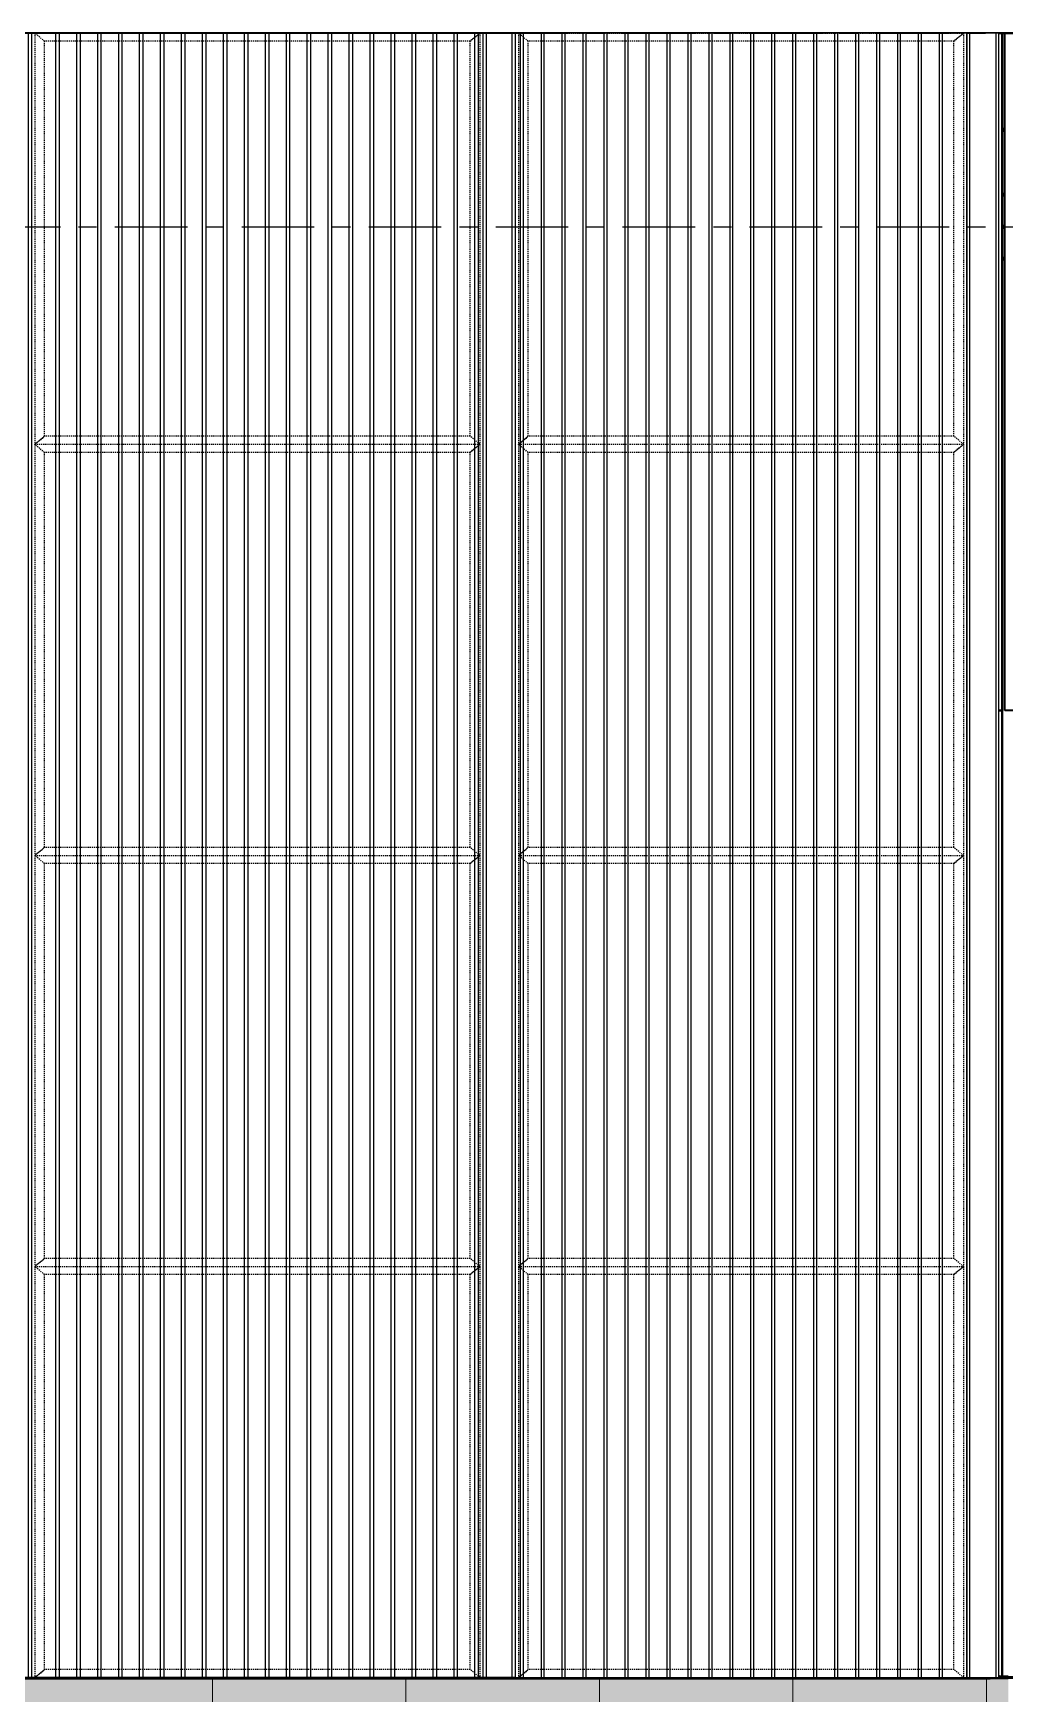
# Model space of a CAD drawing. Header units: millimetres. Extents: x -25371 to 2282244, y -90657 to 147824.
# Drawn here: x 1834155 to 1837168, y -1023 to 4127 of the extents above; entities that cross this region are included whole.
import ezdxf
from ezdxf.xclip import XClip

# ---------------------------------------------------------------- set-up
doc = ezdxf.new("R2010")
doc.units = ezdxf.units.MM
doc.header["$XCLIPFRAME"] = 0
doc.set_wipeout_variables(frame=1)
for name, pattern in [('CENTER', [50.8, 31.75, -6.35, 6.35, -6.35]), ('DPA_Hidden 100', [6, 4, -2]), ('TA_GL_000.90000', [2.475, 0.9, -0.225, 0.225, -0.225, 0.9]), ('TA_HL_001.00000', [6.5, 3.55, -2.95])]:
    doc.linetypes.add(name, pattern=pattern)
for name, color, linetype in [('000 - 0_SYM_DWG_GRIDLINE_MAIN_COLOR_251', 7, 'Continuous'), ('000 - GRID', 7, 'CENTER'), ('010 - ASPG_EXTR_MAIN_COLOR_2', 7, 'Continuous'), ('010 - ASPG_EXTR_WIPEOUT_', 7, 'Continuous'), ('010 - ASPG_FRAMING_MAIN_COLOR_1', 7, 'Continuous'), ('010 - ASPG_FRAMING_SUB_COLOR_2', 7, 'Continuous')]:
    doc.layers.add(name, color=color, linetype=linetype)
for name, color, linetype, lineweight in [('A-DETL', 7, 'Continuous', 70), ('A-FLOR-E', 7, 'Continuous', 35), ('A-GENM', 7, 'Continuous', 35), ('A-GLAZ-CURT', 7, 'Continuous', 35), ('A-GLAZ-CWMG', 7, 'Continuous', 35), ('A-WALL-PATT', 7, 'Continuous', 50), ('I-WALL-E', 7, 'Continuous', 50), ('S-COLS-E', 7, 'Continuous', 100), ('WALL-E', 7, 'Continuous', 50)]:
    doc.layers.add(name, color=color, linetype=linetype, lineweight=lineweight)
doc.styles.add('TA', font='', dxfattribs={"height": 4.5})
doc.styles.get('TA').set_extended_font_data('Cordia New')

# ---------------------------------------------------------------- blocks, each defined once
blk = doc.blocks.new('DPA_CP_Entrance Louver Grill Vertical Z - Louver Grill Vertical Z-5525090-VS01 - ELEVATION 3')
at = {"layer": 'A-GLAZ-CURT', "color": 7}
for p, q in [((-765.7, 106500), (-815.7, 106500)), ((-815.7, 106500), (-765.7, 106500)), ((-815.7, 106500), (-815.7, 103645)), ((-815.7, 106500), (-815.7, 103645)), ((-765.7, 106500), (-815.7, 106500)), ((-815.7, 106500), (-767.7, 106500)), ((-815.7, 103645), (-815.7, 106500)), ((-815.7, 103645), (-815.7, 106500)), ((-815.7, 106450), (-815.7, 106500)), ((-815.7, 106500), (-815.7, 106450)), ((-815.7, 106500), (616.8, 106500)), ((-815.7, 106500), (616.8, 106500)), ((-767.7, 106500), (-765.7, 106500)), ((-767.7, 103645), (-767.7, 106500)), ((-767.7, 103645), (-767.7, 106500)), ((-765.7, 103645), (-765.7, 106500)), ((-765.7, 106500), (-765.7, 103645)), ((616.8, 106500), (566.8, 106500)), ((566.8, 106500), (616.8, 106500)), ((566.8, 106500), (568.8, 106500)), ((616.8, 106500), (566.8, 106500)), ((566.8, 103645), (566.8, 106500)), ((566.8, 106500), (566.8, 103645)), ((568.8, 106500), (616.8, 106500)), ((568.8, 106500), (568.8, 103645)), ((568.8, 106500), (568.8, 103645)), ((616.8, 103645), (616.8, 106500)), ((616.8, 106500), (616.8, 103645)), ((616.8, 106500), (616.8, 103645)), ((616.8, 106500), (616.8, 103645)), ((616.8, 106450), (616.8, 106500)), ((616.8, 106500), (616.8, 106450)), ((-765.7, 103705), (-765.7, 106450)), ((-765.7, 106450), (-765.7, 103705)), ((566.8, 106450), (-765.7, 106450)), ((-765.7, 106450), (566.8, 106450)), ((-765.7, 106450), (566.8, 106450)), ((566.8, 106450), (-765.7, 106450)), ((-765.7, 103705), (-765.7, 106450)), ((-765.7, 106450), (-765.7, 103705)), ((566.8, 106450), (566.8, 103705)), ((566.8, 106450), (566.8, 103705)), ((566.8, 106450), (566.8, 103705)), ((566.8, 106450), (566.8, 103705)), ((-815.7, 103645), (-815.7, 103705)), ((-815.7, 103705), (-815.7, 103645)), ((-765.7, 103705), (566.8, 103705)), ((-765.7, 103705), (566.8, 103705)), ((-765.7, 103705), (566.8, 103705)), ((566.8, 103705), (-765.7, 103705)), ((616.8, 103645), (616.8, 103705)), ((616.8, 103705), (616.8, 103645)), ((-765.7, 103645), (-815.7, 103645)), ((-815.7, 103645), (-765.7, 103645)), ((-767.7, 103645), (-815.7, 103645)), ((-815.7, 103645), (-765.7, 103645)), ((616.8, 103645), (-815.7, 103645)), ((-815.7, 103645), (616.8, 103645)), ((-765.7, 103645), (-767.7, 103645)), ((616.8, 103645), (566.8, 103645)), ((566.8, 103645), (616.8, 103645)), ((566.8, 103645), (616.8, 103645)), ((568.8, 103645), (566.8, 103645)), ((616.8, 103645), (568.8, 103645))]:
    blk.add_line(p, q, dxfattribs=at)
blk = doc.blocks.new('Rectangular Mullion - 45 x 100mm-4573257-VS01 - ELEVATION 3')
at = {"layer": 'A-GLAZ-CWMG', "color": 7}
for p, q in [((-815.7, 103600), (-815.7, 103645)), ((-815.7, 103645), (-815.7, 103600)), ((-815.7, 103645), (616.8, 103645)), ((-815.7, 103645), (616.8, 103645)), ((616.8, 103600), (616.8, 103645)), ((616.8, 103645), (616.8, 103600)), ((616.8, 103600), (-815.7, 103600)), ((-815.7, 103600), (616.8, 103600))]:
    blk.add_line(p, q, dxfattribs=at)
blk = doc.blocks.new('Rectangular Mullion - 45 x 100mm-5525157-VS01 - ELEVATION 3')
at = {"layer": 'A-GLAZ-CWMG', "color": 7}
for p, q in [((661.8, 106600), (616.8, 106600)), ((616.8, 106600), (661.8, 106600)), ((616.8, 103600), (616.8, 106600)), ((616.8, 103600), (616.8, 106600)), ((661.8, 106600), (661.8, 103600)), ((661.8, 103600), (661.8, 106600)), ((661.8, 103600), (616.8, 103600)), ((616.8, 103600), (661.8, 103600))]:
    blk.add_line(p, q, dxfattribs=at)
blk = doc.blocks.new('DPA_CP_Entrance Louver Grill Vertical Z - Louver Grill Vertical Z-5514034-VS01 - ELEVATION 3')
at = {"layer": 'A-GLAZ-CURT', "color": 7}
for p, q in [((-2265.7, 106500), (-2315.7, 106500)), ((-2315.7, 106500), (-2265.7, 106500)), ((-2315.7, 106500), (-2315.7, 103645)), ((-2315.7, 106500), (-2315.7, 103645)), ((-2265.7, 106500), (-2315.7, 106500)), ((-2315.7, 106500), (-2267.7, 106500)), ((-2315.7, 103645), (-2315.7, 106500)), ((-2315.7, 103645), (-2315.7, 106500)), ((-2315.7, 106450), (-2315.7, 106500)), ((-2315.7, 106500), (-2315.7, 106450)), ((-2315.7, 106500), (-860.7, 106500)), ((-2315.7, 106500), (-860.7, 106500)), ((-2267.7, 106500), (-2265.7, 106500)), ((-2267.7, 103645), (-2267.7, 106500)), ((-2267.7, 103645), (-2267.7, 106500)), ((-2265.7, 103645), (-2265.7, 106500)), ((-2265.7, 106500), (-2265.7, 103645)), ((-860.7, 106500), (-910.7, 106500)), ((-910.7, 106500), (-860.7, 106500)), ((-910.7, 106500), (-908.7, 106500)), ((-860.7, 106500), (-910.7, 106500)), ((-910.7, 103645), (-910.7, 106500)), ((-910.7, 106500), (-910.7, 103645)), ((-908.7, 106500), (-860.7, 106500)), ((-908.7, 106500), (-908.7, 103645)), ((-908.7, 106500), (-908.7, 103645)), ((-860.7, 103645), (-860.7, 106500)), ((-860.7, 106500), (-860.7, 103645)), ((-860.7, 106500), (-860.7, 103645)), ((-860.7, 106500), (-860.7, 103645)), ((-860.7, 106450), (-860.7, 106500)), ((-860.7, 106500), (-860.7, 106450)), ((-2265.7, 103705), (-2265.7, 106450)), ((-2265.7, 106450), (-2265.7, 103705)), ((-910.7, 106450), (-2265.7, 106450)), ((-2265.7, 106450), (-910.7, 106450)), ((-2265.7, 106450), (-910.7, 106450)), ((-910.7, 106450), (-2265.7, 106450)), ((-2265.7, 103705), (-2265.7, 106450)), ((-2265.7, 106450), (-2265.7, 103705)), ((-910.7, 106450), (-910.7, 103705)), ((-910.7, 106450), (-910.7, 103705)), ((-910.7, 106450), (-910.7, 103705)), ((-910.7, 106450), (-910.7, 103705)), ((-2315.7, 103645), (-2315.7, 103705)), ((-2315.7, 103705), (-2315.7, 103645)), ((-2265.7, 103705), (-910.7, 103705)), ((-2265.7, 103705), (-910.7, 103705)), ((-2265.7, 103705), (-910.7, 103705)), ((-910.7, 103705), (-2265.7, 103705)), ((-860.7, 103645), (-860.7, 103705)), ((-860.7, 103705), (-860.7, 103645)), ((-2265.7, 103645), (-2315.7, 103645)), ((-2315.7, 103645), (-2265.7, 103645)), ((-2267.7, 103645), (-2315.7, 103645)), ((-2315.7, 103645), (-2265.7, 103645)), ((-860.7, 103645), (-2315.7, 103645)), ((-2315.7, 103645), (-860.7, 103645)), ((-2265.7, 103645), (-2267.7, 103645)), ((-860.7, 103645), (-910.7, 103645)), ((-910.7, 103645), (-860.7, 103645)), ((-910.7, 103645), (-860.7, 103645)), ((-908.7, 103645), (-910.7, 103645)), ((-860.7, 103645), (-908.7, 103645))]:
    blk.add_line(p, q, dxfattribs=at)
blk = doc.blocks.new('Rectangular Mullion - Mullion_Top_C-Channel-4573258-VS01 - ELEVATION 3')
at = {"layer": 'A-GLAZ-CWMG', "color": 7}
for p, q in [((-815.7, 106500), (-815.7, 106600)), ((-815.7, 106600), (-815.7, 106590)), ((616.8, 106600), (-815.7, 106600)), ((616.8, 106600), (-815.7, 106600)), ((-815.7, 106590), (-815.7, 106510)), ((616.8, 106590), (616.8, 106600)), ((616.8, 106600), (616.8, 106500)), ((616.8, 106510), (616.8, 106590)), ((-815.7, 106510), (-815.7, 106500)), ((616.8, 106500), (616.8, 106510)), ((-815.7, 106500), (616.8, 106500)), ((616.8, 106500), (-815.7, 106500))]:
    blk.add_line(p, q, dxfattribs=at)
blk = doc.blocks.new('Rectangular Mullion - 45 x 100mm-4573260-VS01 - ELEVATION 3')
at = {"layer": 'A-GLAZ-CWMG', "color": 7}
for p, q in [((-2315.7, 103600), (-2315.7, 103645)), ((-2315.7, 103645), (-2315.7, 103600)), ((-2315.7, 103645), (-860.7, 103645)), ((-2315.7, 103645), (-860.7, 103645)), ((-860.7, 103600), (-860.7, 103645)), ((-860.7, 103645), (-860.7, 103600)), ((-860.7, 103600), (-2315.7, 103600)), ((-2315.7, 103600), (-860.7, 103600))]:
    blk.add_line(p, q, dxfattribs=at)
blk = doc.blocks.new('Rectangular Mullion - 45 x 100mm-5524821-VS01 - ELEVATION 3')
at = {"layer": 'A-GLAZ-CWMG', "color": 7}
for p, q in [((-860.7, 106600), (-815.7, 106600)), ((-815.7, 106600), (-860.7, 106600)), ((-860.7, 103600), (-860.7, 106600)), ((-860.7, 106600), (-860.7, 103600)), ((-815.7, 106600), (-815.7, 103600)), ((-815.7, 106600), (-815.7, 103600)), ((-860.7, 103600), (-815.7, 103600)), ((-815.7, 103600), (-860.7, 103600))]:
    blk.add_line(p, q, dxfattribs=at)
blk = doc.blocks.new('Rectangular Mullion - Mullion_Top_C-Channel-4573259-VS01 - ELEVATION 3')
at = {"layer": 'A-GLAZ-CWMG', "color": 7}
for p, q in [((-2315.7, 106500), (-2315.7, 106600)), ((-2315.7, 106600), (-2315.7, 106590)), ((-860.7, 106600), (-2315.7, 106600)), ((-860.7, 106600), (-2315.7, 106600)), ((-2315.7, 106590), (-2315.7, 106510)), ((-860.7, 106590), (-860.7, 106600)), ((-860.7, 106600), (-860.7, 106500)), ((-860.7, 106510), (-860.7, 106590)), ((-2315.7, 106510), (-2315.7, 106500)), ((-860.7, 106500), (-860.7, 106510)), ((-2315.7, 106500), (-860.7, 106500)), ((-860.7, 106500), (-2315.7, 106500))]:
    blk.add_line(p, q, dxfattribs=at)
blk = doc.blocks.new('GM_Louver Grill Vertical Z1 - Z Profile-5514099-VS01 - ELEVATION 3')
at = {"layer": 'A-GENM', "color": 7, "lineweight": 9}
blk.add_line((-640.3, 103645), (-640.3, 106500), dxfattribs=at)
blk = doc.blocks.new('System Panel - DPA-AR_Facade_Solid Panel 150mm-5545826-VS01 - ELEVATION 3')
at = {"layer": 'A-GLAZ-CURT', "color": 7}
for p, q in [((-1869, 108700), (-737, 108700)), ((-1770.6, 108700), (-1869, 108700)), ((-638.6, 108700), (-1770.6, 108700)), ((-638.6, 108700), (-737, 108700))]:
    blk.add_line(p, q, dxfattribs=at)
blk = doc.blocks.new('System Panel - DPA-AR_Facade_Solid Panel 150mm-5545827-VS01 - ELEVATION 3')
at = {"layer": 'A-GLAZ-CURT', "color": 7}
for p, q in [((-2886.2, 108700), (-1869, 108700)), ((-2787.8, 108700), (-2886.2, 108700)), ((-1770.6, 108700), (-2787.8, 108700)), ((-1770.6, 108700), (-1869, 108700))]:
    blk.add_line(p, q, dxfattribs=at)
blk = doc.blocks.new('System Panel - DPA-AR_Facade_Solid Panel 150mm-5545763-VS01 - ELEVATION 3')
at = {"layer": 'A-GLAZ-CURT', "color": 7}
for p, q in [((3115, 108700), (2130.9, 108700)), ((2130.9, 108700), (2244.1, 108700)), ((2244.1, 108700), (3228.2, 108700)), ((3115, 108700), (3228.2, 108700))]:
    blk.add_line(p, q, dxfattribs=at)
blk = doc.blocks.new('System Panel - DPA-AR_Facade_Solid Panel 150mm-5545764-VS01 - ELEVATION 3')
at = {"layer": 'A-GLAZ-CURT', "color": 7}
for p, q in [((-1805.4, 108700), (-2789.5, 108700)), ((-2789.5, 108700), (-2676.3, 108700)), ((-2676.3, 108700), (-1692.2, 108700)), ((-1805.4, 108700), (-1692.2, 108700))]:
    blk.add_line(p, q, dxfattribs=at)
blk = doc.blocks.new('System Panel - DPA-AR_Facade_Solid Panel 150mm-5545649-VS01 - ELEVATION 3')
at = {"layer": 'A-GLAZ-CURT', "color": 7}
for p, q in [((669.7, 106600), (669.7, 108700)), ((669.7, 108700), (964.1, 108700)), ((768.1, 108700), (669.7, 108700)), ((1062.5, 108700), (768.1, 108700)), ((768.1, 108700), (768.1, 106600)), ((1062.5, 108700), (964.1, 108700)), ((1062.5, 106600), (1062.5, 108700)), ((964.1, 106600), (669.7, 106600)), ((768.1, 106600), (669.7, 106600)), ((768.1, 106600), (1062.5, 106600)), ((964.1, 106600), (1062.5, 106600))]:
    blk.add_line(p, q, dxfattribs=at)
blk = doc.blocks.new('DPA_CP_Entrance Louver Grill Vertical Z - Louver Grill Vertical Z-5598453-VS01 - ELEVATION 3')
at = {"layer": 'A-GLAZ-CURT', "color": 7}
for p, q in [((-765.7, 108600), (-815.7, 108600)), ((-815.7, 108600), (-765.7, 108600)), ((-815.7, 108600), (-815.7, 106645)), ((-815.7, 108600), (-815.7, 106645)), ((-765.7, 108600), (-815.7, 108600)), ((-815.7, 108600), (-767.7, 108600)), ((-815.7, 106645), (-815.7, 108600)), ((-815.7, 106645), (-815.7, 108600)), ((-815.7, 108550), (-815.7, 108600)), ((-815.7, 108600), (-815.7, 108550)), ((-815.7, 108600), (616.8, 108600)), ((-815.7, 108600), (616.8, 108600)), ((-767.7, 108600), (-765.7, 108600)), ((-767.7, 106645), (-767.7, 108600)), ((-767.7, 106645), (-767.7, 108600)), ((-765.7, 106645), (-765.7, 108600)), ((-765.7, 108600), (-765.7, 106645)), ((616.8, 108600), (566.8, 108600)), ((566.8, 108600), (616.8, 108600)), ((566.8, 108600), (568.8, 108600)), ((616.8, 108600), (566.8, 108600)), ((566.8, 106645), (566.8, 108600)), ((566.8, 108600), (566.8, 106645)), ((568.8, 108600), (616.8, 108600)), ((568.8, 108600), (568.8, 106645)), ((568.8, 108600), (568.8, 106645)), ((616.8, 106645), (616.8, 108600)), ((616.8, 108600), (616.8, 106645)), ((616.8, 108600), (616.8, 106645)), ((616.8, 108600), (616.8, 106645)), ((616.8, 108550), (616.8, 108600)), ((616.8, 108600), (616.8, 108550)), ((-765.7, 106705), (-765.7, 108550)), ((-765.7, 108550), (-765.7, 106705)), ((566.8, 108550), (-765.7, 108550)), ((-765.7, 108550), (566.8, 108550)), ((-765.7, 108550), (566.8, 108550)), ((566.8, 108550), (-765.7, 108550)), ((-765.7, 106705), (-765.7, 108550)), ((-765.7, 108550), (-765.7, 106705)), ((566.8, 108550), (566.8, 106705)), ((566.8, 108550), (566.8, 106705)), ((566.8, 108550), (566.8, 106705)), ((566.8, 108550), (566.8, 106705)), ((-815.7, 106645), (-815.7, 106705)), ((-815.7, 106705), (-815.7, 106645)), ((-765.7, 106705), (566.8, 106705)), ((-765.7, 106705), (566.8, 106705)), ((-765.7, 106705), (566.8, 106705)), ((566.8, 106705), (-765.7, 106705)), ((616.8, 106645), (616.8, 106705)), ((616.8, 106705), (616.8, 106645)), ((-765.7, 106645), (-815.7, 106645)), ((-815.7, 106645), (-765.7, 106645)), ((-767.7, 106645), (-815.7, 106645)), ((-815.7, 106645), (-765.7, 106645)), ((616.8, 106645), (-815.7, 106645)), ((-815.7, 106645), (616.8, 106645)), ((-765.7, 106645), (-767.7, 106645)), ((616.8, 106645), (566.8, 106645)), ((566.8, 106645), (616.8, 106645)), ((566.8, 106645), (616.8, 106645)), ((568.8, 106645), (566.8, 106645)), ((616.8, 106645), (568.8, 106645))]:
    blk.add_line(p, q, dxfattribs=at)
blk = doc.blocks.new('Rectangular Mullion - 45 x 100mm-5598521-VS01 - ELEVATION 3')
at = {"layer": 'A-GLAZ-CWMG', "color": 7}
for p, q in [((661.8, 108700), (616.8, 108700)), ((616.8, 108700), (661.8, 108700)), ((616.8, 106600), (616.8, 108700)), ((616.8, 106600), (616.8, 108700)), ((661.8, 108700), (661.8, 106600)), ((661.8, 106600), (661.8, 108700)), ((661.8, 106600), (616.8, 106600)), ((616.8, 106600), (661.8, 106600))]:
    blk.add_line(p, q, dxfattribs=at)
blk = doc.blocks.new('DPA_CP_Entrance Louver Grill Vertical Z - Louver Grill Vertical Z-5598522-VS01 - ELEVATION 3')
at = {"layer": 'A-GLAZ-CURT', "color": 7}
for p, q in [((-2265.7, 108600), (-2315.7, 108600)), ((-2315.7, 108600), (-2265.7, 108600)), ((-2315.7, 108600), (-2315.7, 106645)), ((-2315.7, 108600), (-2315.7, 106645)), ((-2265.7, 108600), (-2315.7, 108600)), ((-2315.7, 108600), (-2267.7, 108600)), ((-2315.7, 106645), (-2315.7, 108600)), ((-2315.7, 106645), (-2315.7, 108600)), ((-2315.7, 108550), (-2315.7, 108600)), ((-2315.7, 108600), (-2315.7, 108550)), ((-2315.7, 108600), (-860.7, 108600)), ((-2315.7, 108600), (-860.7, 108600)), ((-2267.7, 108600), (-2265.7, 108600)), ((-2267.7, 106645), (-2267.7, 108600)), ((-2267.7, 106645), (-2267.7, 108600)), ((-2265.7, 106645), (-2265.7, 108600)), ((-2265.7, 108600), (-2265.7, 106645)), ((-860.7, 108600), (-910.7, 108600)), ((-910.7, 108600), (-860.7, 108600)), ((-910.7, 108600), (-908.7, 108600)), ((-860.7, 108600), (-910.7, 108600)), ((-910.7, 106645), (-910.7, 108600)), ((-910.7, 108600), (-910.7, 106645)), ((-908.7, 108600), (-860.7, 108600)), ((-908.7, 108600), (-908.7, 106645)), ((-908.7, 108600), (-908.7, 106645)), ((-860.7, 106645), (-860.7, 108600)), ((-860.7, 108600), (-860.7, 106645)), ((-860.7, 108600), (-860.7, 106645)), ((-860.7, 108600), (-860.7, 106645)), ((-860.7, 108550), (-860.7, 108600)), ((-860.7, 108600), (-860.7, 108550)), ((-2265.7, 106705), (-2265.7, 108550)), ((-2265.7, 108550), (-2265.7, 106705)), ((-910.7, 108550), (-2265.7, 108550)), ((-2265.7, 108550), (-910.7, 108550)), ((-2265.7, 108550), (-910.7, 108550)), ((-910.7, 108550), (-2265.7, 108550)), ((-2265.7, 106705), (-2265.7, 108550)), ((-2265.7, 108550), (-2265.7, 106705)), ((-910.7, 108550), (-910.7, 106705)), ((-910.7, 108550), (-910.7, 106705)), ((-910.7, 108550), (-910.7, 106705)), ((-910.7, 108550), (-910.7, 106705)), ((-2315.7, 106645), (-2315.7, 106705)), ((-2315.7, 106705), (-2315.7, 106645)), ((-2265.7, 106705), (-910.7, 106705)), ((-2265.7, 106705), (-910.7, 106705)), ((-2265.7, 106705), (-910.7, 106705)), ((-910.7, 106705), (-2265.7, 106705)), ((-860.7, 106645), (-860.7, 106705)), ((-860.7, 106705), (-860.7, 106645)), ((-2265.7, 106645), (-2315.7, 106645)), ((-2315.7, 106645), (-2265.7, 106645)), ((-2267.7, 106645), (-2315.7, 106645)), ((-2315.7, 106645), (-2265.7, 106645)), ((-860.7, 106645), (-2315.7, 106645)), ((-2315.7, 106645), (-860.7, 106645)), ((-2265.7, 106645), (-2267.7, 106645)), ((-860.7, 106645), (-910.7, 106645)), ((-910.7, 106645), (-860.7, 106645)), ((-910.7, 106645), (-860.7, 106645)), ((-908.7, 106645), (-910.7, 106645)), ((-860.7, 106645), (-908.7, 106645))]:
    blk.add_line(p, q, dxfattribs=at)
blk = doc.blocks.new('Rectangular Mullion - 45 x 100mm-5598452-VS01 - ELEVATION 3')
at = {"layer": 'A-GLAZ-CWMG', "color": 7}
for p, q in [((-860.7, 108700), (-815.7, 108700)), ((-815.7, 108700), (-860.7, 108700)), ((-860.7, 106600), (-860.7, 108700)), ((-860.7, 108700), (-860.7, 106600)), ((-815.7, 108700), (-815.7, 106600)), ((-815.7, 108700), (-815.7, 106600)), ((-860.7, 106600), (-815.7, 106600)), ((-815.7, 106600), (-860.7, 106600))]:
    blk.add_line(p, q, dxfattribs=at)
blk = doc.blocks.new('GM_Louver Grill Vertical Z1 - Z Profile-5598519-VS01 - ELEVATION 3')
at = {"layer": 'A-GENM', "color": 7, "lineweight": 9}
blk.add_line((-640.3, 106645), (-640.3, 108600), dxfattribs=at)
blk = doc.blocks.new('Rectangular Mullion - Mullion_Top_C-Channel-5599267-VS01 - ELEVATION 3')
at = {"layer": 'A-GLAZ-CWMG', "color": 7}
for p, q in [((-2555.5, 108700), (-1622.3, 108700)), ((-2480, 108700), (-1546.8, 108700)), ((-1546.8, 108700), (-1622.3, 108700))]:
    blk.add_line(p, q, dxfattribs=at)
blk = doc.blocks.new('System Panel - DPA-AR_Facade_Solid Panel 150mm-V46-VS01 - ELEVATION 3')
at = {"layer": 'A-GLAZ-CURT', "color": 7}
for p, q in [((-638.6, 108700), (-1622.7, 108700)), ((-1509.5, 108700), (-1622.7, 108700)), ((-1509.5, 108700), (-525.4, 108700)), ((-525.4, 108700), (-638.6, 108700))]:
    blk.add_line(p, q, dxfattribs=at)
blk = doc.blocks.new('C-1-VS01-AR-2562-01 -B_20260615-142721_ELEVATION_3_EX')
at = {"layer": 'A-WALL-PATT', "lineweight": 9}
h = blk.add_hatch(dxfattribs=at)
h.set_pattern_fill('FP_3', style=0, pattern_type=2)
h.set_pattern_definition([(0, (-71649.76, 0), (812.8, 203.2), [33.528, -576.072, 33.528, -576.072, -3251.2]), (0, (-71649.76, 0), (812.8, 203.2), [-1219.2, 33.528, -1185.672, 33.528, -576.072, -1422.4]), (0, (-71649.76, 0), (812.8, 203.2), [-3048, 33.528, -372.872, 33.528, -982.472]), (120, (-71344.96, 101.6), (-582.37636, 602.30545), [33.528, -576.072, 33.528, -3827.272]), (120, (-71344.96, 101.6), (-582.37636, 602.30545), [-643.128, -576.072, 33.528, -1185.672, -2032]), (120, (-71344.96, 101.6), (-582.37636, 602.30545), [-2438.4, 33.528, -576.072, 33.528, -1388.872]), (120, (-71344.96, 101.6), (-582.37636, 602.30545), [-3081.528, -372.872, 33.528, -982.472]), (240, (-71243.36, 508), (-230.42364, -805.50545), [33.528, -576.072, 33.528, -576.072, -3251.2]), (240, (-71243.36, 508), (-230.42364, -805.50545), [-1219.2, 33.528, -1185.672, 33.528, -576.072, -1422.4]), (240, (-71243.36, 508), (-230.42364, -805.50545), [-3048, 33.528, -372.872, 33.528, -982.472])])
h.paths.add_polyline_path([(18783.4, 101100), (23287.6, 101100), (23287.6, 101102), (23717.6, 101102), (23717.6, 101100), (23737.6, 101100), (23737.6, 101102), (24167.6, 101102), (24167.6, 101100), (24538.8, 101100), (24538.8, 103600), (-9849.1, 103600), (-9849.1, 101100), (221.6, 101100), (221.6, 101102), (651.6, 101102), (651.6, 101100), (671.6, 101100), (671.6, 101102), (1101.6, 101102), (1101.6, 101100), (12559.3, 101100), (12559.3, 101102), (12989.3, 101102), (12989.3, 101100), (13009.3, 101100), (13009.3, 101102), (13439.3, 101102), (13439.3, 101100), (18602.1, 101100)])
h = blk.add_hatch(dxfattribs=at)
h.set_pattern_fill('FP_4', style=0, pattern_type=2)
h.set_pattern_definition([(0, (24510.75, 101170), (0, 600), []), (90, (24510.75, 101170), (-600, 4e-14), [])])
h.paths.add_polyline_path([(18783.4, 101100), (23287.6, 101100), (23287.6, 101102), (23717.6, 101102), (23717.6, 101100), (23737.6, 101100), (23737.6, 101102), (24167.6, 101102), (24167.6, 101100), (24538.8, 101100), (24538.8, 103600), (-9849.1, 103600), (-9849.1, 101100), (221.6, 101100), (221.6, 101102), (651.6, 101102), (651.6, 101100), (671.6, 101100), (671.6, 101102), (1101.6, 101102), (1101.6, 101100), (12559.3, 101100), (12559.3, 101102), (12989.3, 101102), (12989.3, 101100), (13009.3, 101100), (13009.3, 101102), (13439.3, 101102), (13439.3, 101100), (18602.1, 101100)])
at = {"layer": 'A-DETL', "color": 7}
for p, q in [((24520, 108400), (24527.9, 108400)), ((24527.9, 108400), (24520, 108400)), ((24527.9, 108400), (24520, 108400)), ((24520, 108200), (24527.9, 108200)), ((24527.9, 108100), (24520, 108100)), ((24527.9, 108100), (24520, 108100)), ((24527.9, 108100), (24520, 108100)), ((24527.9, 108000), (24520, 108000)), ((24538.8, 103600), (-9849.1, 103600)), ((12450, 103600), (24482.7, 103600))]:
    blk.add_line(p, q, dxfattribs=at)
at = {"layer": 'A-DETL', "color": 7, "linetype": 'DPA_Hidden 100', "lineweight": 9}
for p, q in [((18595, 107397.5), (24520, 103600)), ((24434.3, 107397.5), (18595, 103605.5)), ((18595, 107397.5), (24434.3, 107397.5))]:
    blk.add_line(p, q, dxfattribs=at)
at = {"layer": 'A-FLOR-E', "color": 7, "lineweight": 50}
blk.add_line((24482.7, 103600), (19248.7, 103600), dxfattribs=at)
at = {"layer": 'A-GENM', "color": 7, "lineweight": 9}
for p, q in [((22026.3, 106645), (22026.3, 108600)), ((22563.7, 106645), (22563.7, 108600)), ((22026.3, 103645), (22026.3, 106500)), ((22563.7, 103645), (22563.7, 106500))]:
    blk.add_line(p, q, dxfattribs=at)
at = {"layer": 'I-WALL-E', "color": 7}
for p, q in [((-9699.1, 103600), (24482.7, 103600)), ((24482.7, 103600), (26973.3, 103600))]:
    blk.add_line(p, q, dxfattribs=at)
at = {"layer": 'S-COLS-E', "color": 7}
blk.add_line((24520, 108100), (24527.9, 108100), dxfattribs=at)
at = {"layer": 'WALL-E', "color": 7}
for p, q in [((24520, 108400), (24527.9, 108400)), ((24520, 108400), (24527.9, 108400)), ((24520, 108400), (24527.9, 108400)), ((24527.9, 108100), (24520, 108100)), ((24520, 108000), (24527.9, 108000))]:
    blk.add_line(p, q, dxfattribs=at)
at = {"layer": 'A-GENM', "color": 7}
for name, p in [('GM_Louver Grill Vertical Z1 - Z Profile-5598519-VS01 - ELEVATION 3', (22282.8, 0)), ('GM_Louver Grill Vertical Z1 - Z Profile-5598519-VS01 - ELEVATION 3', (22359.5, 0)), ('GM_Louver Grill Vertical Z1 - Z Profile-5598519-VS01 - ELEVATION 3', (22436.3, 0)), ('GM_Louver Grill Vertical Z1 - Z Profile-5598519-VS01 - ELEVATION 3', (22513.1, 0)), ('GM_Louver Grill Vertical Z1 - Z Profile-5598519-VS01 - ELEVATION 3', (22589.8, 0)), ('GM_Louver Grill Vertical Z1 - Z Profile-5598519-VS01 - ELEVATION 3', (22743.4, 0)), ('GM_Louver Grill Vertical Z1 - Z Profile-5598519-VS01 - ELEVATION 3', (22820.1, 0)), ('GM_Louver Grill Vertical Z1 - Z Profile-5598519-VS01 - ELEVATION 3', (22896.9, 0)), ('GM_Louver Grill Vertical Z1 - Z Profile-5598519-VS01 - ELEVATION 3', (22973.7, 0)), ('GM_Louver Grill Vertical Z1 - Z Profile-5598519-VS01 - ELEVATION 3', (23050.4, 0)), ('GM_Louver Grill Vertical Z1 - Z Profile-5598519-VS01 - ELEVATION 3', (23127.2, 0)), ('GM_Louver Grill Vertical Z1 - Z Profile-5598519-VS01 - ELEVATION 3', (23280.7, 0)), ('GM_Louver Grill Vertical Z1 - Z Profile-5598519-VS01 - ELEVATION 3', (23357.5, 0)), ('GM_Louver Grill Vertical Z1 - Z Profile-5598519-VS01 - ELEVATION 3', (23434.2, 0)), ('GM_Louver Grill Vertical Z1 - Z Profile-5598519-VS01 - ELEVATION 3', (23511, 0)), ('GM_Louver Grill Vertical Z1 - Z Profile-5598519-VS01 - ELEVATION 3', (23587.8, 0)), ('GM_Louver Grill Vertical Z1 - Z Profile-5598519-VS01 - ELEVATION 3', (23782.8, 0)), ('GM_Louver Grill Vertical Z1 - Z Profile-5598519-VS01 - ELEVATION 3', (23858.2, 0)), ('GM_Louver Grill Vertical Z1 - Z Profile-5598519-VS01 - ELEVATION 3', (23933.7, 0)), ('GM_Louver Grill Vertical Z1 - Z Profile-5598519-VS01 - ELEVATION 3', (24009.1, 0)), ('GM_Louver Grill Vertical Z1 - Z Profile-5598519-VS01 - ELEVATION 3', (24084.5, 0)), ('GM_Louver Grill Vertical Z1 - Z Profile-5598519-VS01 - ELEVATION 3', (24160, 0)), ('GM_Louver Grill Vertical Z1 - Z Profile-5598519-VS01 - ELEVATION 3', (24235.4, 0)), ('GM_Louver Grill Vertical Z1 - Z Profile-5598519-VS01 - ELEVATION 3', (24310.9, 0)), ('GM_Louver Grill Vertical Z1 - Z Profile-5598519-VS01 - ELEVATION 3', (24386.3, 0)), ('GM_Louver Grill Vertical Z1 - Z Profile-5598519-VS01 - ELEVATION 3', (24461.7, 0)), ('GM_Louver Grill Vertical Z1 - Z Profile-5598519-VS01 - ELEVATION 3', (24537.2, 0)), ('GM_Louver Grill Vertical Z1 - Z Profile-5598519-VS01 - ELEVATION 3', (24612.6, 0)), ('GM_Louver Grill Vertical Z1 - Z Profile-5598519-VS01 - ELEVATION 3', (24688.1, 0)), ('GM_Louver Grill Vertical Z1 - Z Profile-5598519-VS01 - ELEVATION 3', (24763.5, 0)), ('GM_Louver Grill Vertical Z1 - Z Profile-5598519-VS01 - ELEVATION 3', (24839, 0)), ('GM_Louver Grill Vertical Z1 - Z Profile-5598519-VS01 - ELEVATION 3', (24914.4, 0)), ('GM_Louver Grill Vertical Z1 - Z Profile-5598519-VS01 - ELEVATION 3', (24989.8, 0)), ('GM_Louver Grill Vertical Z1 - Z Profile-5598519-VS01 - ELEVATION 3', (25065.3, 0)), ('GM_Louver Grill Vertical Z1 - Z Profile-5514099-VS01 - ELEVATION 3', (22282.8, 0)), ('GM_Louver Grill Vertical Z1 - Z Profile-5514099-VS01 - ELEVATION 3', (22359.5, 0)), ('GM_Louver Grill Vertical Z1 - Z Profile-5514099-VS01 - ELEVATION 3', (22436.3, 0)), ('GM_Louver Grill Vertical Z1 - Z Profile-5514099-VS01 - ELEVATION 3', (22513.1, 0)), ('GM_Louver Grill Vertical Z1 - Z Profile-5514099-VS01 - ELEVATION 3', (22589.8, 0)), ('GM_Louver Grill Vertical Z1 - Z Profile-5514099-VS01 - ELEVATION 3', (22743.4, 0)), ('GM_Louver Grill Vertical Z1 - Z Profile-5514099-VS01 - ELEVATION 3', (22820.1, 0)), ('GM_Louver Grill Vertical Z1 - Z Profile-5514099-VS01 - ELEVATION 3', (22896.9, 0)), ('GM_Louver Grill Vertical Z1 - Z Profile-5514099-VS01 - ELEVATION 3', (22973.7, 0)), ('GM_Louver Grill Vertical Z1 - Z Profile-5514099-VS01 - ELEVATION 3', (23050.4, 0)), ('GM_Louver Grill Vertical Z1 - Z Profile-5514099-VS01 - ELEVATION 3', (23127.2, 0)), ('GM_Louver Grill Vertical Z1 - Z Profile-5514099-VS01 - ELEVATION 3', (23280.7, 0)), ('GM_Louver Grill Vertical Z1 - Z Profile-5514099-VS01 - ELEVATION 3', (23357.5, 0)), ('GM_Louver Grill Vertical Z1 - Z Profile-5514099-VS01 - ELEVATION 3', (23434.2, 0)), ('GM_Louver Grill Vertical Z1 - Z Profile-5514099-VS01 - ELEVATION 3', (23511, 0)), ('GM_Louver Grill Vertical Z1 - Z Profile-5514099-VS01 - ELEVATION 3', (23587.8, 0)), ('GM_Louver Grill Vertical Z1 - Z Profile-5514099-VS01 - ELEVATION 3', (23782.8, 0)), ('GM_Louver Grill Vertical Z1 - Z Profile-5514099-VS01 - ELEVATION 3', (23858.2, 0)), ('GM_Louver Grill Vertical Z1 - Z Profile-5514099-VS01 - ELEVATION 3', (23933.7, 0)), ('GM_Louver Grill Vertical Z1 - Z Profile-5514099-VS01 - ELEVATION 3', (24009.1, 0)), ('GM_Louver Grill Vertical Z1 - Z Profile-5514099-VS01 - ELEVATION 3', (24084.5, 0)), ('GM_Louver Grill Vertical Z1 - Z Profile-5514099-VS01 - ELEVATION 3', (24160, 0)), ('GM_Louver Grill Vertical Z1 - Z Profile-5514099-VS01 - ELEVATION 3', (24235.4, 0)), ('GM_Louver Grill Vertical Z1 - Z Profile-5514099-VS01 - ELEVATION 3', (24310.9, 0)), ('GM_Louver Grill Vertical Z1 - Z Profile-5514099-VS01 - ELEVATION 3', (24386.3, 0)), ('GM_Louver Grill Vertical Z1 - Z Profile-5514099-VS01 - ELEVATION 3', (24461.7, 0)), ('GM_Louver Grill Vertical Z1 - Z Profile-5514099-VS01 - ELEVATION 3', (24537.2, 0)), ('GM_Louver Grill Vertical Z1 - Z Profile-5514099-VS01 - ELEVATION 3', (24612.6, 0)), ('GM_Louver Grill Vertical Z1 - Z Profile-5514099-VS01 - ELEVATION 3', (24688.1, 0)), ('GM_Louver Grill Vertical Z1 - Z Profile-5514099-VS01 - ELEVATION 3', (24763.5, 0)), ('GM_Louver Grill Vertical Z1 - Z Profile-5514099-VS01 - ELEVATION 3', (24839, 0)), ('GM_Louver Grill Vertical Z1 - Z Profile-5514099-VS01 - ELEVATION 3', (24914.4, 0)), ('GM_Louver Grill Vertical Z1 - Z Profile-5514099-VS01 - ELEVATION 3', (24989.8, 0)), ('GM_Louver Grill Vertical Z1 - Z Profile-5514099-VS01 - ELEVATION 3', (25065.3, 0))]:
    blk.add_blockref(name, p, dxfattribs=at)
at = {"layer": 'A-GLAZ-CURT', "color": 7}
for name, p in [('System Panel - DPA-AR_Facade_Solid Panel 150mm-5545827-VS01 - ELEVATION 3', (23858.2, 0)), ('System Panel - DPA-AR_Facade_Solid Panel 150mm-5545764-VS01 - ELEVATION 3', (23858.2, 0)), ('System Panel - DPA-AR_Facade_Solid Panel 150mm-5545826-VS01 - ELEVATION 3', (23858.2, 0)), ('System Panel - DPA-AR_Facade_Solid Panel 150mm-5545763-VS01 - ELEVATION 3', (19921.9, 0)), ('System Panel - DPA-AR_Facade_Solid Panel 150mm-V46-VS01 - ELEVATION 3', (23858.2, 0)), ('System Panel - DPA-AR_Facade_Solid Panel 150mm-5545763-VS01 - ELEVATION 3', (20905.9, 0)), ('System Panel - DPA-AR_Facade_Solid Panel 150mm-5545763-VS01 - ELEVATION 3', (21890, 0)), ('System Panel - DPA-AR_Facade_Solid Panel 150mm-5545649-VS01 - ELEVATION 3', (23858.2, 0)), ('DPA_CP_Entrance Louver Grill Vertical Z - Louver Grill Vertical Z-5598522-VS01 - ELEVATION 3', (23858.2, 0)), ('DPA_CP_Entrance Louver Grill Vertical Z - Louver Grill Vertical Z-5598453-VS01 - ELEVATION 3', (23858.2, 0)), ('DPA_CP_Entrance Louver Grill Vertical Z - Louver Grill Vertical Z-5514034-VS01 - ELEVATION 3', (23858.2, 0)), ('DPA_CP_Entrance Louver Grill Vertical Z - Louver Grill Vertical Z-5525090-VS01 - ELEVATION 3', (23858.2, 0))]:
    blk.add_blockref(name, p, dxfattribs=at)
at = {"layer": 'A-GLAZ-CWMG', "color": 7}
for name, p in [('Rectangular Mullion - Mullion_Top_C-Channel-5599267-VS01 - ELEVATION 3', (23858.2, 0)), ('Rectangular Mullion - 45 x 100mm-5598452-VS01 - ELEVATION 3', (22358.2, 0)), ('Rectangular Mullion - Mullion_Top_C-Channel-4573259-VS01 - ELEVATION 3', (23858.2, 2100)), ('Rectangular Mullion - 45 x 100mm-5598452-VS01 - ELEVATION 3', (23858.2, 0)), ('Rectangular Mullion - Mullion_Top_C-Channel-4573258-VS01 - ELEVATION 3', (23858.2, 2100)), ('Rectangular Mullion - 45 x 100mm-5598521-VS01 - ELEVATION 3', (23858.2, 0)), ('Rectangular Mullion - 45 x 100mm-4573260-VS01 - ELEVATION 3', (23858.2, 3000)), ('Rectangular Mullion - 45 x 100mm-4573257-VS01 - ELEVATION 3', (23858.2, 3000)), ('Rectangular Mullion - 45 x 100mm-5524821-VS01 - ELEVATION 3', (22358.2, 0)), ('Rectangular Mullion - Mullion_Top_C-Channel-4573259-VS01 - ELEVATION 3', (23858.2, 0)), ('Rectangular Mullion - 45 x 100mm-5524821-VS01 - ELEVATION 3', (23858.2, 0)), ('Rectangular Mullion - Mullion_Top_C-Channel-4573258-VS01 - ELEVATION 3', (23858.2, 0)), ('Rectangular Mullion - 45 x 100mm-5525157-VS01 - ELEVATION 3', (23858.2, 0)), ('Rectangular Mullion - 45 x 100mm-4573260-VS01 - ELEVATION 3', (23858.2, 0)), ('Rectangular Mullion - 45 x 100mm-4573257-VS01 - ELEVATION 3', (23858.2, 0))]:
    blk.add_blockref(name, p, dxfattribs=at)
blk = doc.blocks.new('*U974')
at = {"layer": '000 - 0_SYM_DWG_GRIDLINE_MAIN_COLOR_251', "color": 7, "linetype": 'ByBlock', "ltscale": 5}
blk.add_line((20, 0), (-588.5, 0), dxfattribs=at)
at = {"color": 7, "style": 'TA', "flags": 1}
blk.add_attdef('LOCATION', (6, -6), '', height=4.5, rotation=270, dxfattribs=at)
blk = doc.blocks.new('C-1-VS01_REV00_20260615-145551_ELEVATION_3_DIMS-2')
at = {"layer": '000 - GRID', "color": 7, "linetype": 'TA_GL_000.90000', "xscale": 50.00000000000004, "yscale": 50.00000000000004, "zscale": 50.00000000000004, "rotation": 180}
for p in [(2686.7, 108700), (2686.7, 108100), (2686.7, 103600)]:
    blk.add_blockref('*U974', p, dxfattribs=at)
blk = doc.blocks.new('*U1545')
at = {"color": 7}
blk.add_wipeout([(50, 0), (1450, 0), (1450, 5100), (50, 5100)], dxfattribs=at).dxf.layer = '010 - ASPG_EXTR_WIPEOUT_'
at = {"layer": '010 - ASPG_EXTR_MAIN_COLOR_2', "color": 7}
for points in [[(129.8, 0), (140, 0), (140, 5100), (129.8, 5100)], [(194.8, 0), (205, 0), (205, 5100), (194.8, 5100)], [(259.8, 0), (270, 0), (270, 5100), (259.8, 5100)], [(324.8, 0), (335, 0), (335, 5100), (324.8, 5100)], [(389.8, 0), (400, 0), (400, 5100), (389.8, 5100)], [(454.8, 0), (465, 0), (465, 5100), (454.8, 5100)], [(519.8, 0), (530, 0), (530, 5100), (519.8, 5100)], [(584.8, 0), (595, 0), (595, 5100), (584.8, 5100)], [(649.8, 0), (660, 0), (660, 5100), (649.8, 5100)], [(714.8, 0), (725, 0), (725, 5100), (714.8, 5100)], [(779.8, 0), (790, 0), (790, 5100), (779.8, 5100)], [(844.8, 0), (855, 0), (855, 5100), (844.8, 5100)], [(909.8, 0), (920, 0), (920, 5100), (909.8, 5100)], [(974.8, 0), (985, 0), (985, 5100), (974.8, 5100)], [(1039.8, 0), (1050, 0), (1050, 5100), (1039.8, 5100)], [(1104.8, 0), (1115, 0), (1115, 5100), (1104.8, 5100)], [(1169.8, 0), (1180, 0), (1180, 5100), (1169.8, 5100)], [(1234.8, 0), (1245, 0), (1245, 5100), (1234.8, 5100)], [(1299.8, 0), (1310, 0), (1310, 5100), (1299.8, 5100)], [(1364.8, 0), (1375, 0), (1375, 5100), (1364.8, 5100)]]:
    blk.add_lwpolyline(points, close=True, dxfattribs=at)
at = {"layer": '010 - ASPG_FRAMING_SUB_COLOR_2', "color": 7}
blk.add_lwpolyline([(50, 0), (1450, 0), (1450, 5100), (50, 5100)], close=True, dxfattribs=at)
at = {"color": 7}
for points in [[(-50, 0), (50, 0), (50, 5100), (-50, 5100)], [(1450, 0), (1550, 0), (1550, 5100), (1450, 5100)]]:
    blk.add_wipeout(points, dxfattribs=at).dxf.layer = '010 - ASPG_EXTR_WIPEOUT_'
at = {"layer": '010 - ASPG_EXTR_MAIN_COLOR_2', "color": 7}
blk.add_lwpolyline([(64.8, 0), (75, 0), (75, 5100), (64.8, 5100)], close=True, dxfattribs=at)
at = {"layer": '010 - ASPG_FRAMING_MAIN_COLOR_1', "color": 7}
for points in [[(-50, 0), (-40, 0), (-40, 5100), (-50, 5100)], [(40, 0), (50, 0), (50, 5100), (40, 5100)], [(1450, 0), (1460, 0), (1460, 5100), (1450, 5100)], [(1540, 0), (1550, 0), (1550, 5100), (1540, 5100)]]:
    blk.add_lwpolyline(points, close=True, dxfattribs=at)
at = {"layer": '010 - ASPG_FRAMING_SUB_COLOR_2', "color": 7}
for points in [[(-50, 0), (50, 0), (50, 5100), (-50, 5100)], [(1450, 0), (1550, 0), (1550, 5100), (1450, 5100)]]:
    blk.add_lwpolyline(points, close=True, dxfattribs=at)
blk = doc.blocks.new('*U1896')
at = {"layer": '010 - ASPG_FRAMING_MAIN_COLOR_1', "color": 7, "linetype": 'ByBlock'}
for points in [[(0, 0), (0, 1380), (25, 1350), (25, 30), (0, 0)], [(1275, 1380), (0, 1380), (25, 1350), (1250, 1350)], [(1275, 0), (1275, 1380), (1250, 1350), (1250, 30), (1275, 0)], [(25, 30), (1250, 30), (1275, 0), (0, 0), (25, 30)]]:
    blk.add_lwpolyline(points, close=True, dxfattribs=at)

msp = doc.modelspace()

# ---------------------------------------------------------------- block references
at = {"color": 7}
ref = msp.add_blockref('C-1-VS01-AR-2562-01 -B_20260615-142721_ELEVATION_3_EX', (1812640.274, -104572.744), dxfattribs=at)
XClip(ref).set_block_clipping_path([(4847.059925341, 96707.0933076996), (33463.847453482, 115145.365818867)])

# ---------------------------------------------------------------- next in the draw order: block references
msp.add_blockref('*U1545', (1835600.274, -972.744), dxfattribs=at)

# ---------------------------------------------------------------- next in the draw order: block references
at = {"color": 7, "xscale": -1}
msp.add_blockref('*U1545', (1835600.274, -972.744), dxfattribs=at)

# ---------------------------------------------------------------- next in the draw order: block references
at = {"color": 7}
msp.add_blockref('C-1-VS01_REV00_20260615-145551_ELEVATION_3_DIMS-2', (1812640.274, -104572.744), dxfattribs=at)
at = {"color": 7, "linetype": 'TA_HL_001.00000', "xscale": -1, "rotation": 270}
for p in [(1834160.274, 2852.256), (1835660.274, 2852.256), (1834160.274, 1577.256), (1835660.274, 1577.256), (1834160.274, 302.256), (1835660.274, 302.256), (1834160.274, -972.744), (1835660.274, -972.744)]:
    msp.add_blockref('*U1896', p, dxfattribs=at)

doc.saveas('drawing.dxf')
